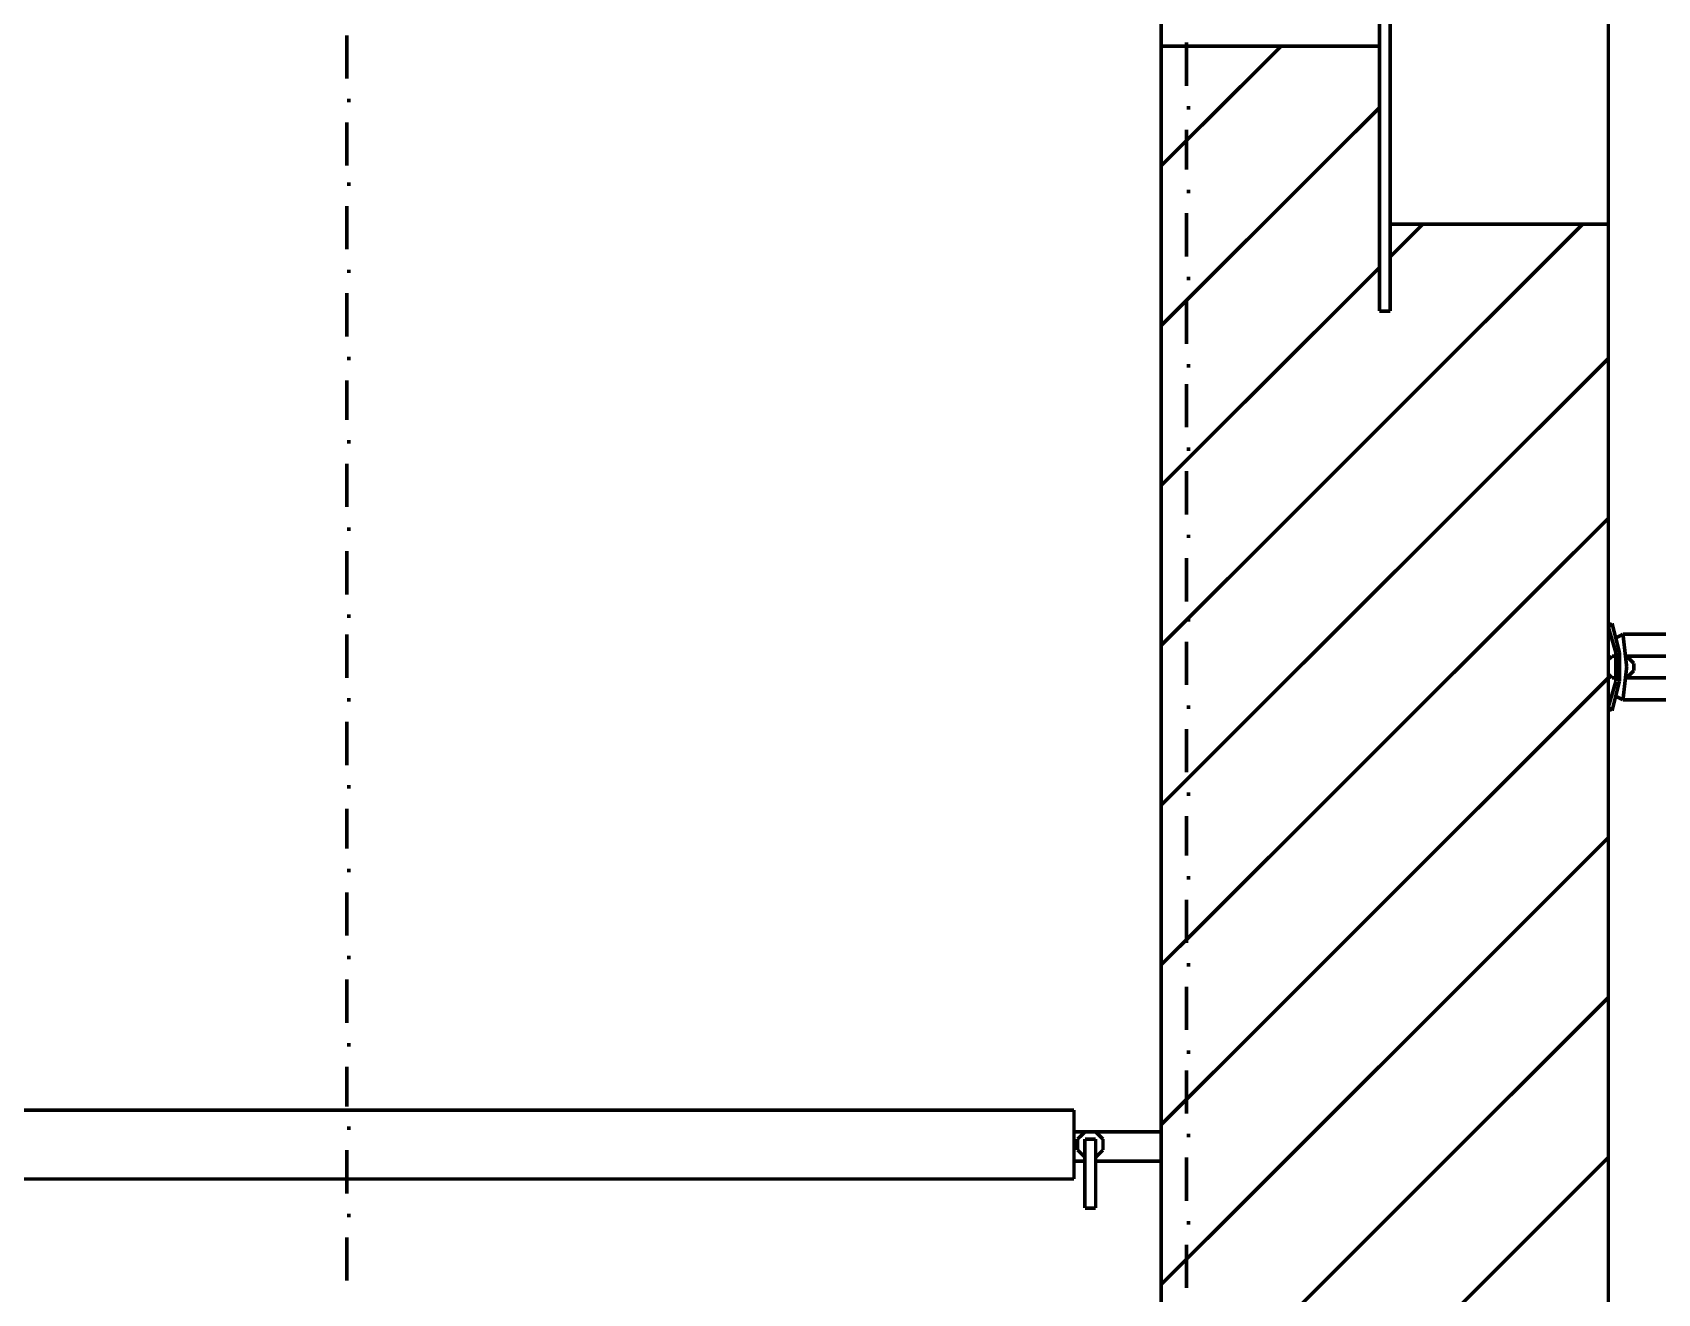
# Model space of a CAD drawing. Header units: metres. Extents: x 3290 to 4536, y 1562 to 1983.
# Drawn here: x 4166.3 to 4178.08, y 1697.76 to 1706.9 of the extents above; entities that cross this region are included whole.
import ezdxf

# ---------------------------------------------------------------- set-up
doc = ezdxf.new("R2010")
doc.units = ezdxf.units.M
doc.layers.add('C00-00-00-BLACK', color=7, linetype='Continuous')

msp = doc.modelspace()

# ---------------------------------------------------------------- linework, layer by layer
at = {"layer": 'C00-00-00-BLACK', "const_width": 0.0263}
for points in [[(4176.064, 1726.761), (4176.064, 1704.884)], [(4176.143, 1726.761), (4176.143, 1704.884)], [(4174.483, 1678.713), (4174.483, 1708.912)], [(4177.723, 1675.501), (4177.723, 1708.78)], [(4168.582, 1706.568), (4168.582, 1706.884)], [(4174.667, 1706.831), (4174.667, 1706.516)], [(4174.483, 1706.805), (4176.064, 1706.805)], [(4174.667, 1706.121), (4175.353, 1706.805)], [(4168.582, 1706.41), (4168.609, 1706.41)], [(4174.667, 1704.963), (4176.064, 1706.358)], [(4174.667, 1706.358), (4174.694, 1706.358)], [(4168.582, 1705.937), (4168.582, 1706.253)], [(4174.483, 1705.937), (4174.667, 1706.121)], [(4174.667, 1706.2), (4174.667, 1705.91)], [(4168.582, 1705.805), (4168.609, 1705.805)], [(4174.667, 1705.751), (4174.694, 1705.751)], [(4168.582, 1705.331), (4168.582, 1705.646)], [(4174.667, 1705.594), (4174.667, 1705.278)], [(4174.667, 1702.645), (4177.538, 1705.515)], [(4176.143, 1705.278), (4176.38, 1705.515)], [(4177.723, 1705.515), (4176.143, 1705.515)], [(4168.582, 1705.172), (4168.609, 1705.172)], [(4174.667, 1703.804), (4176.064, 1705.199)], [(4174.667, 1705.12), (4174.694, 1705.12)], [(4168.582, 1704.699), (4168.582, 1705.015)], [(4174.483, 1704.779), (4174.667, 1704.963)], [(4174.667, 1704.963), (4174.667, 1704.646)], [(4176.143, 1704.884), (4176.064, 1704.884)], [(4168.582, 1704.54), (4168.609, 1704.54)], [(4174.667, 1701.487), (4177.723, 1704.54)], [(4174.667, 1704.488), (4174.694, 1704.488)], [(4168.582, 1704.094), (4168.582, 1704.382)], [(4174.667, 1704.356), (4174.667, 1704.041)], [(4168.582, 1703.936), (4168.609, 1703.936)], [(4174.667, 1703.883), (4174.694, 1703.883)], [(4168.582, 1703.463), (4168.582, 1703.777)], [(4174.483, 1703.62), (4174.667, 1703.804)], [(4174.667, 1703.725), (4174.667, 1703.408)], [(4168.582, 1703.303), (4168.609, 1703.303)], [(4174.667, 1700.328), (4177.723, 1703.382)], [(4174.667, 1703.251), (4174.694, 1703.251)], [(4168.582, 1702.829), (4168.582, 1703.145)], [(4174.667, 1703.093), (4174.667, 1702.777)], [(4168.582, 1702.672), (4168.609, 1702.672)], [(4174.483, 1702.461), (4174.667, 1702.645)], [(4174.667, 1702.645), (4174.694, 1702.645)], [(4177.75, 1702.62), (4177.723, 1702.593)], [(4177.777, 1702.409), (4177.723, 1702.593)], [(4177.803, 1702.409), (4177.75, 1702.62)], [(4168.582, 1702.225), (4168.582, 1702.541)], [(4174.667, 1702.488), (4174.667, 1702.172)], [(4177.829, 1702.541), (4177.777, 1702.514)], [(4177.856, 1702.304), (4177.829, 1702.541)], [(4177.829, 1702.541), (4179.778, 1702.541)], [(4177.75, 1702.382), (4177.723, 1702.357)], [(4177.723, 1702.251), (4177.723, 1702.357)], [(4177.777, 1702.382), (4177.75, 1702.382)], [(4177.777, 1702.199), (4177.777, 1702.409)], [(4177.803, 1702.199), (4177.803, 1702.409)], [(4177.908, 1702.33), (4177.856, 1702.382)], [(4177.856, 1702.382), (4179.329, 1702.382)], [(4174.667, 1699.17), (4177.723, 1702.225)], [(4177.723, 1702.251), (4177.75, 1702.225)], [(4177.777, 1702.225), (4177.75, 1702.225)], [(4177.75, 1702.225), (4177.777, 1702.225)], [(4177.829, 1702.066), (4177.856, 1702.304)], [(4177.856, 1702.225), (4177.908, 1702.277)], [(4177.856, 1702.225), (4179.329, 1702.225)], [(4177.908, 1702.277), (4177.908, 1702.33)], [(4177.723, 1702.013), (4177.777, 1702.199)], [(4177.75, 1701.987), (4177.803, 1702.199)], [(4168.582, 1702.066), (4168.609, 1702.066)], [(4174.667, 1702.013), (4174.694, 1702.013)], [(4177.75, 1701.987), (4177.723, 1702.013)], [(4177.829, 1702.066), (4177.777, 1702.091)], [(4177.829, 1702.066), (4179.778, 1702.066)], [(4168.582, 1701.592), (4168.582, 1701.907)], [(4174.667, 1701.855), (4174.667, 1701.54)], [(4168.582, 1701.434), (4168.609, 1701.434)], [(4174.483, 1701.303), (4174.667, 1701.487)], [(4168.582, 1700.987), (4168.582, 1701.277)], [(4174.667, 1701.382), (4174.694, 1701.382)], [(4174.667, 1701.224), (4174.667, 1700.935)], [(4174.667, 1698.011), (4177.723, 1701.066)], [(4168.582, 1700.828), (4168.609, 1700.828)], [(4174.667, 1700.775), (4174.694, 1700.775)], [(4168.582, 1700.355), (4168.582, 1700.671)], [(4174.667, 1700.618), (4174.667, 1700.302)], [(4174.483, 1700.145), (4174.667, 1700.328)], [(4168.582, 1700.197), (4168.609, 1700.197)], [(4174.667, 1700.145), (4174.694, 1700.145)], [(4168.582, 1699.724), (4168.582, 1700.039)], [(4174.667, 1699.987), (4174.667, 1699.671)], [(4174.667, 1696.852), (4177.723, 1699.908)], [(4168.582, 1699.564), (4168.609, 1699.564)], [(4174.667, 1699.512), (4174.694, 1699.512)], [(4168.582, 1699.117), (4168.582, 1699.407)], [(4174.667, 1699.38), (4174.667, 1699.065)], [(4174.483, 1698.986), (4174.667, 1699.17)], [(4153.119, 1699.091), (4173.851, 1699.091)], [(4173.851, 1698.592), (4173.851, 1699.091)], [(4168.582, 1698.96), (4168.609, 1698.96)], [(4173.851, 1698.933), (4174.483, 1698.933)], [(4173.93, 1698.933), (4173.877, 1698.881)], [(4174.008, 1698.933), (4173.93, 1698.933)], [(4174.061, 1698.881), (4174.008, 1698.933)], [(4168.582, 1698.486), (4168.582, 1698.802)], [(4173.877, 1698.881), (4173.877, 1698.802)], [(4173.877, 1698.802), (4173.93, 1698.749)], [(4173.982, 1698.881), (4173.93, 1698.881)], [(4173.93, 1698.881), (4173.93, 1698.828)], [(4173.93, 1698.381), (4173.93, 1698.828)], [(4174.008, 1698.881), (4173.982, 1698.881)], [(4174.008, 1698.828), (4174.008, 1698.881)], [(4174.008, 1698.381), (4174.008, 1698.828)], [(4174.008, 1698.749), (4174.061, 1698.802)], [(4174.061, 1698.802), (4174.061, 1698.881)], [(4174.667, 1698.907), (4174.694, 1698.907)], [(4173.851, 1698.722), (4173.93, 1698.722)], [(4174.008, 1698.722), (4174.483, 1698.722)], [(4174.667, 1695.694), (4177.723, 1698.749)], [(4174.667, 1698.749), (4174.667, 1698.433)], [(4153.514, 1698.592), (4173.851, 1698.592)], [(4174.008, 1698.381), (4173.93, 1698.381)], [(4168.582, 1698.327), (4168.609, 1698.327)], [(4174.667, 1698.274), (4174.694, 1698.274)], [(4168.582, 1697.854), (4168.582, 1698.169)], [(4174.667, 1698.117), (4174.667, 1697.801)], [(4174.483, 1697.827), (4174.667, 1698.011)]]:
    msp.add_lwpolyline(points, dxfattribs=at)

doc.saveas('drawing.dxf')
